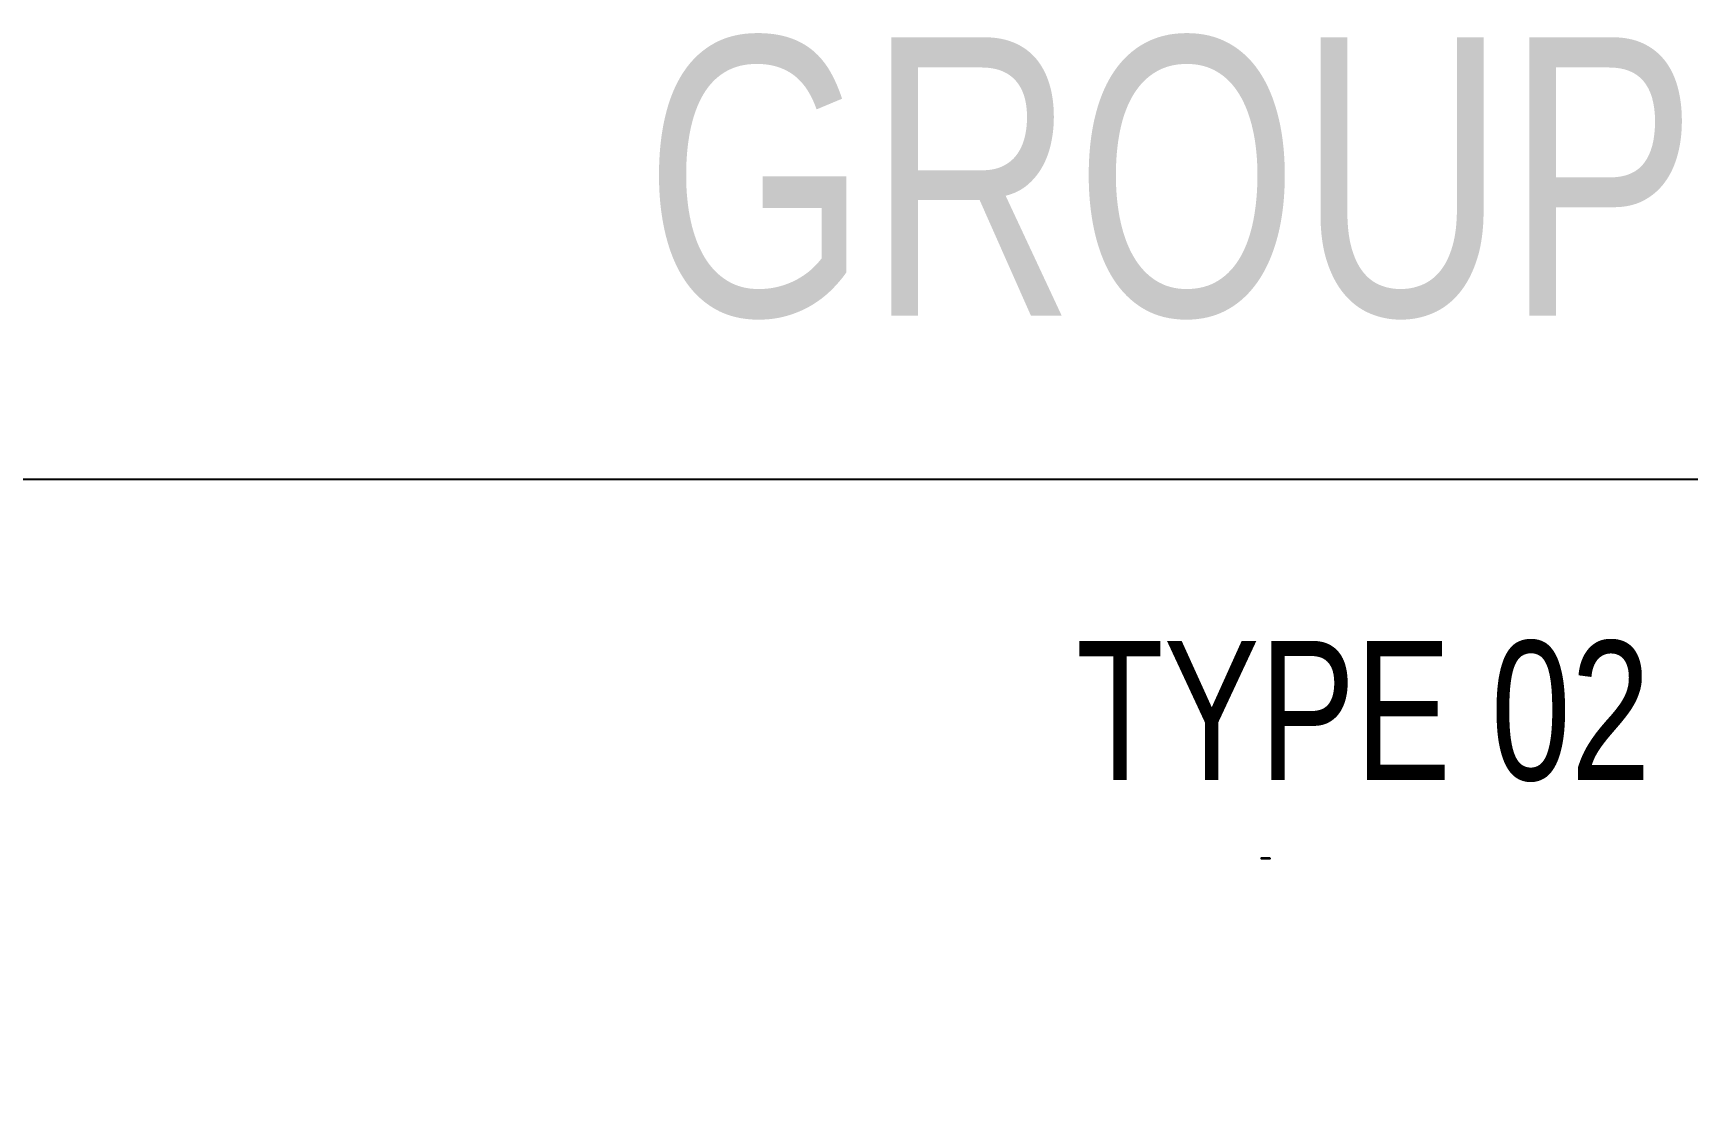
# Model space of a CAD drawing. Header units: centimetres. Extents: x -6122352 to 6876996, y -1694241 to 2592194.
# Drawn here: x 3434060 to 3731185, y 806794 to 999594 of the extents above; entities that cross this region are included whole.
import ezdxf

# ---------------------------------------------------------------- set-up
doc = ezdxf.new("R2010")
doc.units = ezdxf.units.CM
doc.header["$MEASUREMENT"] = 0
doc.linetypes.add('HIDDEN', pattern=[0.375, 0.25, -0.125])
doc.styles.add('MI-2.5mm-Maldives', font='swissc.ttf', dxfattribs={"width": 0.9, "height": 2.5})

# ---------------------------------------------------------------- blocks, each defined once
blk = doc.blocks.new('T2-ELE FT')
at = {"color": 8, "ltscale": 20}
blk.add_lwpolyline([(30306458, 1676116), (30308058, 1676116), (30308058, 1676016), (30306458, 1676016)], close=True, dxfattribs=at)
at = {"color": 12, "linetype": 'HIDDEN', "ltscale": 5, "const_width": 2}
blk.add_lwpolyline([(30306558, 1676366), (30306558, 1676866), (30307958, 1676866), (30307958, 1676366)], dxfattribs=at)
at = {"color": 12, "ltscale": 20, "const_width": 2}
blk.add_lwpolyline([(30306558, 1676366), (30307958, 1676366), (30307958, 1676116), (30306558, 1676116)], close=True, dxfattribs=at)

msp = doc.modelspace()

# ---------------------------------------------------------------- linework, layer by layer
msp.add_lwpolyline([(3211363.15958, 919491.60987), (4157693.39982, 919491.60987), (4157693.39982, -460680.45121), (3211363.15958, -460680.45121)], close=True)

# ---------------------------------------------------------------- block references
at = {"color": 2, "xscale": -1}
msp.add_blockref('T2-ELE FT', (33962643.03628, -824649.72429), dxfattribs=at)

# ---------------------------------------------------------------- texts
at = {"attachment_point": 1, "style": 'MI-2.5mm-Maldives'}
for s, insert, char_height in [('GROUP 02', (3543832.44795, 998848.7815), 50000), ('TYPE 02', (3621338.27036, 890460.95191), 25000)]:
    msp.add_mtext_dynamic_manual_height_columns(s, width=393034.7696114, gutter_width=12.5, heights=[0], dxfattribs=dict(at, insert=insert, char_height=char_height))

doc.saveas('drawing.dxf')
